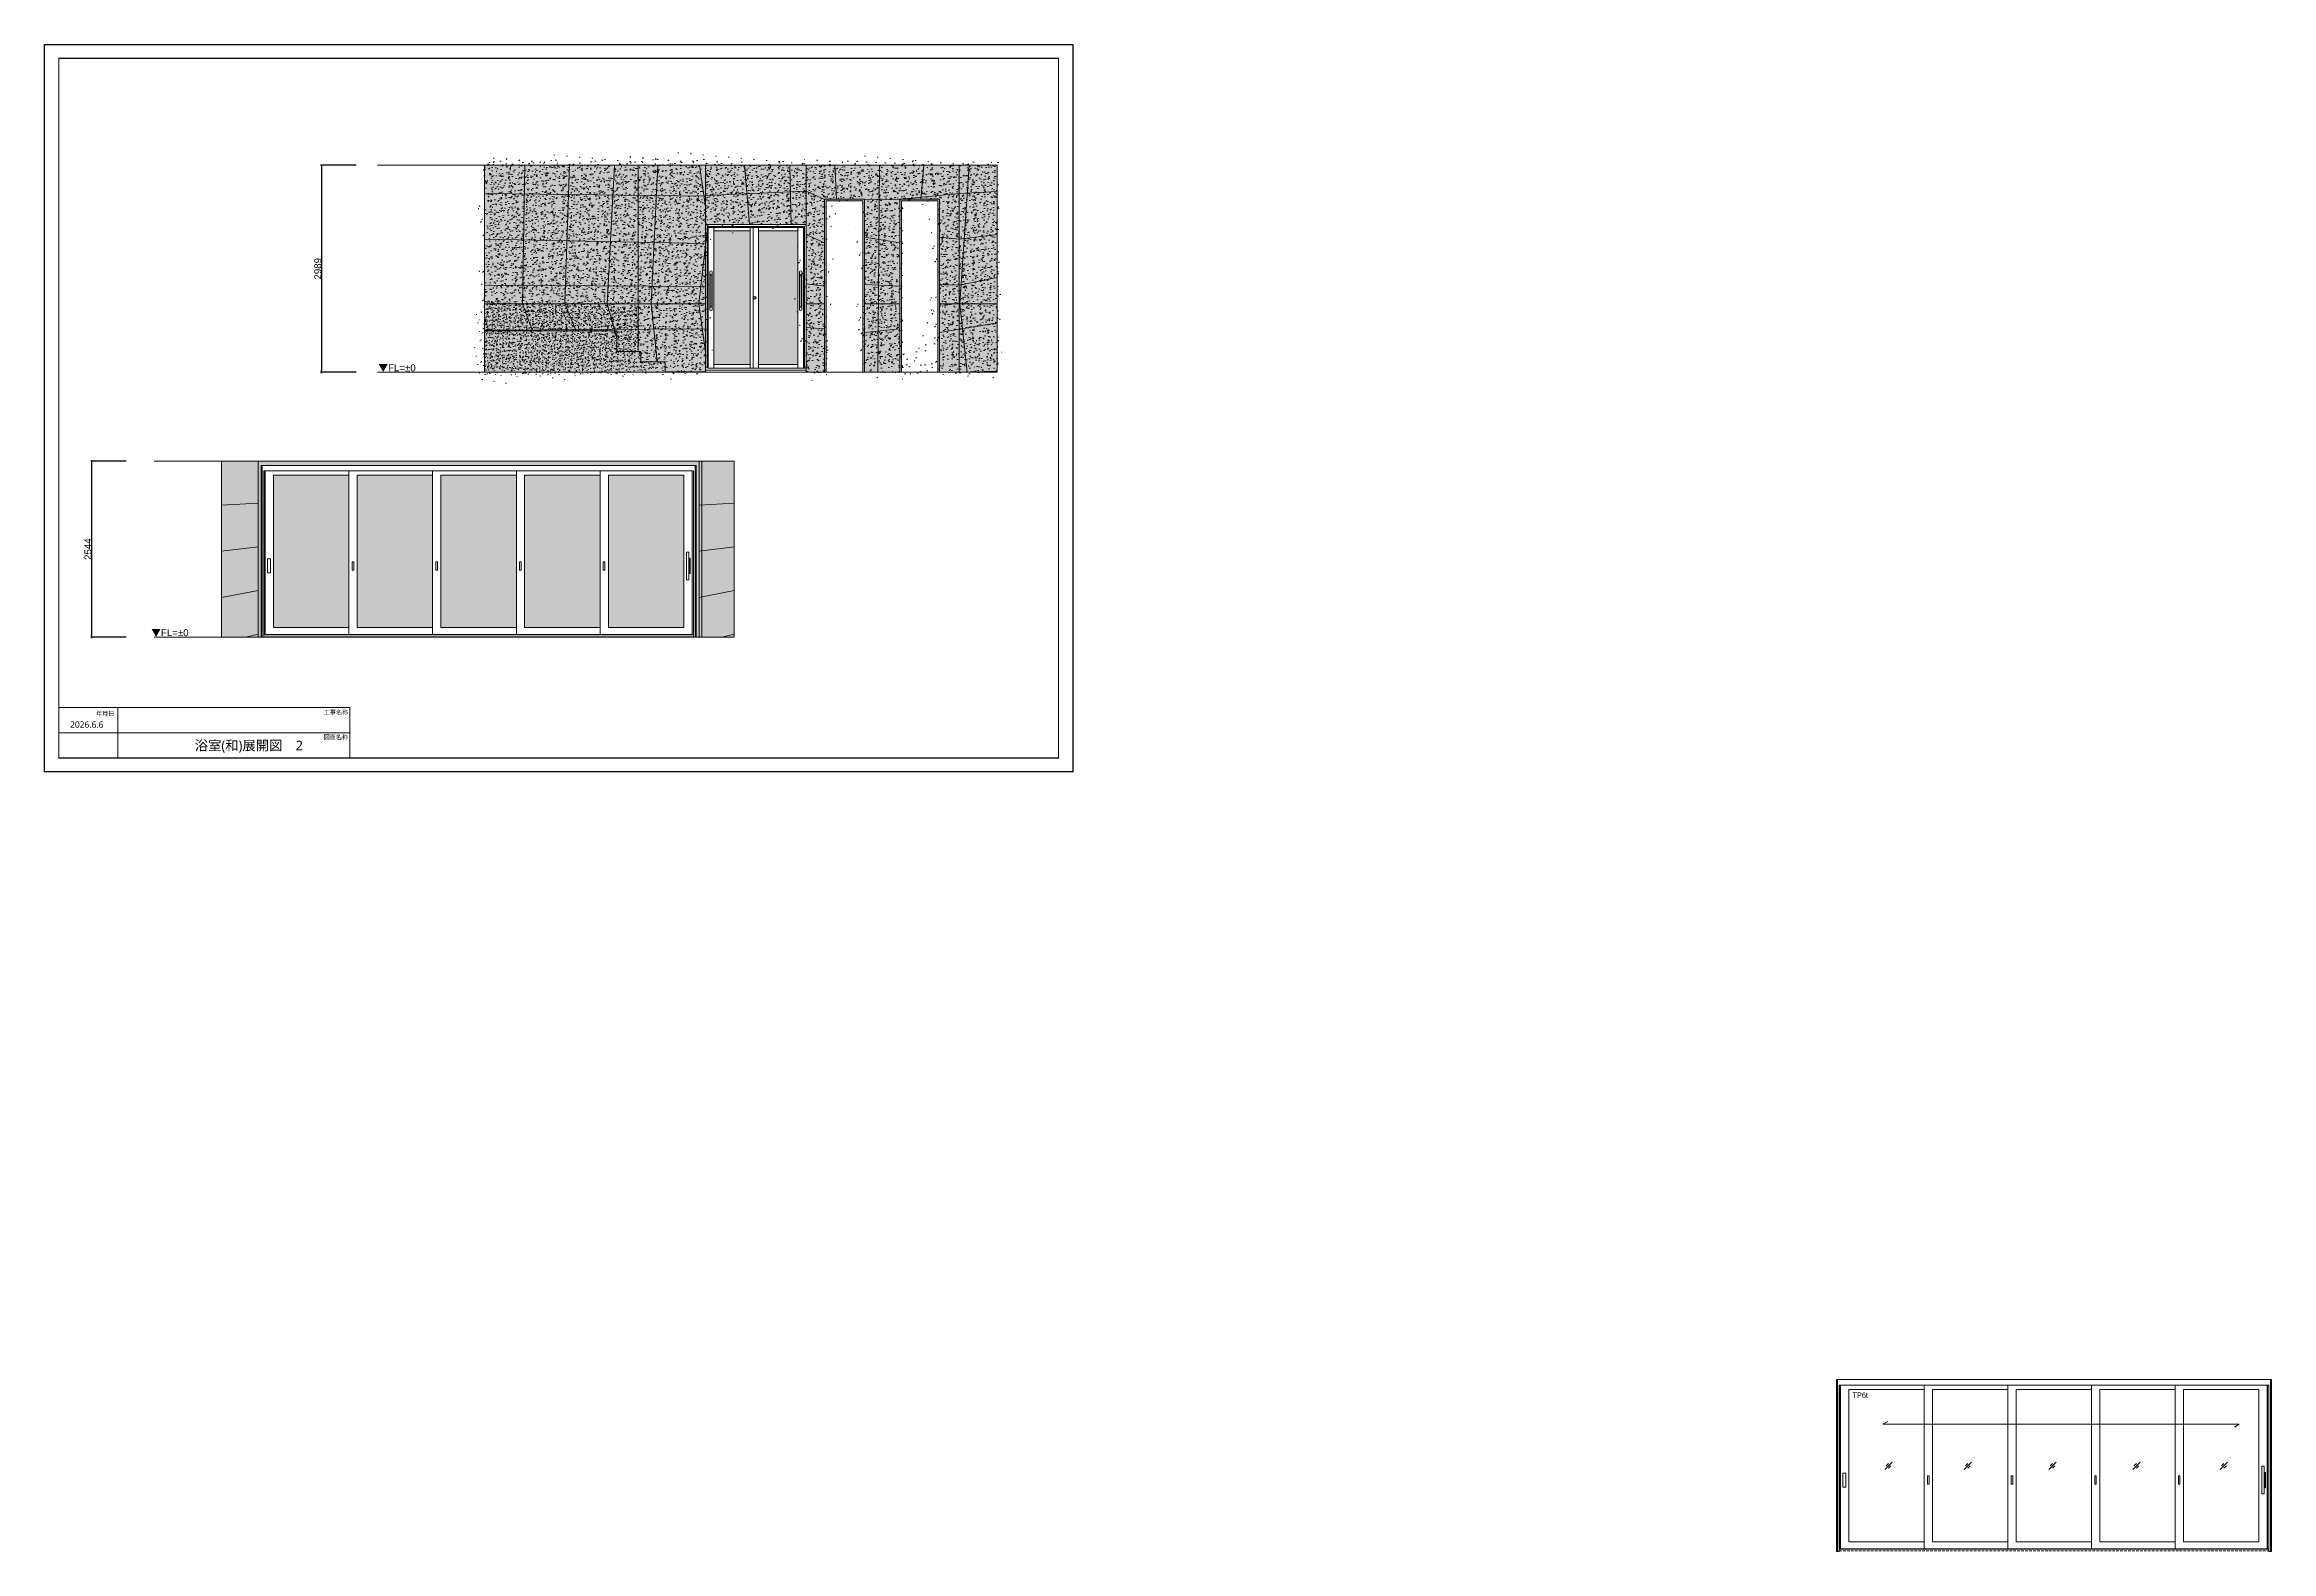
# Model space of a CAD drawing. Header units: millimetres. Extents: x 0 to 1313252738, y -131 to 560100888.
# Drawn here: x 1312755215 to 1312787358, y 559967897 to 559989646 of the extents above; entities that cross this region are included whole.
import ezdxf
from ezdxf.enums import TextEntityAlignment as Align

# ---------------------------------------------------------------- set-up
doc = ezdxf.new("R2010")
doc.units = ezdxf.units.MM
doc.linetypes.add('DASHED', pattern=[19.049999999999997, 12.7, -6.349999999999998])
doc.layers.get('0').update_dxf_attribs({"lineweight": 0})
for name, color, linetype, lineweight in [('003間仕切り', 7, 'Continuous', 13), ('015連窓', 7, 'Continuous', 0), ('TOS_K1', 3, 'Continuous', 20), ('TOS_M1', 7, 'Continuous', 9), ('TOS_S3', 21, 'Continuous', 20)]:
    doc.layers.add(name, color=color, linetype=linetype, lineweight=lineweight)
doc.layers.add('01用紙枠', color=5, linetype='Continuous')
doc.styles.add('onnjuku', font='arial.ttf')
doc.styles.add('TOS_y', font='MS PGothic.ttf')
doc.styles.add('メイリオ', font='')
doc.styles.get('メイリオ').set_extended_font_data('Meiryo')
doc.dimstyles.new('onnjuku', dxfattribs={"dimtxt": 100, "dimasz": 30, "dimexe": 1.25, "dimexo": 0.625, "dimtad": 1, "dimdec": 0, "dimtxsty": 'onnjuku', "dimblk": 'DOT', "dimcen": 2.5, "dimadec": 0, "dimazin": 0, "dimtfac": 1, "dimtdec": 0, "dimtmove": 0, "dimatfit": 3, "dimfxl": 500, "dimfxlon": 1, "dimarcsym": 0})
pattern_1 = [(50, (0, 0), (182.184668996004, -15.93908553890308), [19.05, -209.55]), (355, (0, 0), (-35.24342142496934, 191.0568452390351), [15.24, -167.64058417]), (100.4514447, (15.182007, -1.328253499999999), (146.9412470903533, 175.1177519121951), [16.19000879999999, -178.0902445999999]), (46.1842, (0, 50.8), (271.0790408921299, -42.04232793272715), [28.575, -314.325]), (96.63555760999996, (22.5899, 47.2965), (237.404134051503, 247.4261245977215), [24.28502314, -267.13560816]), (351.1841511700001, (0, 50.8), (237.404134064977, 247.4261245855327), [22.85996707, -251.45973192]), (21, (25.4, 38.1), (151.6143912691324, -102.2651981870876), [19.05, -209.55]), (326, (25.4, 38.1), (61.80202834764707, 184.1879661223192), [15.24, -167.64]), (71.45144499999998, (38.0345326, 29.5779001), (213.4164192787161, 81.92276888590524), [16.1900088, -178.0899375999999]), (37.50000000000001, (0, 0), (3.088603250591816, 84.55503887315311), [0, -165.608, 0, -170.18, 0, -168.275]), (7.499999999999999, (0, 0), (66.81966251030575, 100.1805748181195), [0, -97.028, 0, -161.798, 0, -64.135]), (327.5, (-56.642, 0), (135.5905951668714, -5.728743992673443), [0, -63.5, 0, -198.12, 0, -262.89]), (317.5, (-82.042, 0), (148.129181386018, 25.42649103333303), [0, -82.55, 0, -131.572, 0, -186.69])]
pattern_2 = [(50, (0, 0), (116.5981881574425, -10.20101474489797), [12.192, -134.112]), (355, (0, 0), (-22.55578971198037, 122.2763809529824), [9.753599999999997, -107.2899738688]), (100.4514447, (9.716484479999998, -0.8500822399999998), (94.04239813782608, 112.0753612238048), [10.361605632, -113.9777565439999]), (46.1842, (0, 32.51199999999999), (173.4905861709631, -26.90708987694537), [18.288, -201.168]), (96.63555760999996, (14.45753599999999, 30.26976), (151.9386457929619, 158.3527197425417), [15.5424148096, -170.9667892223999]), (351.1841511700001, (0, 32.51199999999999), (151.9386458015852, 158.3527197347408), [14.6303789248, -160.9342284287999]), (21, (16.25599999999999, 24.384), (97.03321041224476, -65.44972683973606), [12.192, -134.112]), (326, (16.25599999999999, 24.384), (39.55329814249411, 117.8802983182843), [9.753599999999997, -107.2896]), (71.45144499999998, (24.342100864, 18.92985606399999), (136.5865083383783, 52.43057208697934), [10.361605632, -113.9775600639999]), (37.50000000000001, (0, 0), (1.976706080378762, 54.11522487881798), [0, -105.98912, 0, -108.9152, 0, -107.696]), (7.499999999999999, (0, 0), (42.76458400659565, 64.11556788359648), [0, -62.09791999999999, 0, -103.55072, 0, -41.04639999999999]), (327.5, (-36.25088, 0), (86.7779809067977, -3.666396155311003), [0, -40.63999999999999, 0, -126.7968, 0, -168.2495999999999]), (317.5, (-52.50688, 0), (94.80267608705152, 16.27295426133313), [0, -52.83199999999999, 0, -84.20607999999999, 0, -119.4816])]
pattern_3 = [(0, (0, 0), (0, 635), []), (90, (0, 0), (-635, 3.89e-14), [])]

# ---------------------------------------------------------------- blocks, each defined once
blk = doc.blocks.new('A$C3F3F13E4')
for p, q in [((-11.5, 0), (-11.5, -120)), ((11.5, 0), (-11.5, 0)), ((11.5, 0), (11.5, -120)), ((11.5, -120), (-11.5, -120))]:
    blk.add_line(p, q)
blk = doc.blocks.new('ガラスﾏｰｸ')
at = {"layer": 'TOS_M1'}
for p, q in [((53.03300858899092, 53.03300858899092), (-53.03300858899092, -53.03300858899092)), ((0, 35.35533905932607), (-35.35533905932971, -1.819e-12)), ((35.35533905932607, 0), (0, -35.35533905932789))]:
    blk.add_line(p, q, dxfattribs=at)
blk = doc.blocks.new('A$C4bc8802b')
at = {"layer": 'TOS_S3', "linetype": 'Continuous'}
for p, q in [((7.084991612704469, 66.00000000000091), (7.084991612704469, 84.00000000000091)), ((8.08499161270447, 84.99999999999909), (19.99999999999271, 85.00000000000091)), ((8.08499161270447, 85.00000000000091), (20, 85.00000000000091)), ((8.08499161270447, 65.00000000000091), (20, 65.00000000000091)), ((8.08499161270447, 65.00000000000091), (20, 65.00000000000091)), ((19.99999999999271, 198.9987676208011), (20.99999999999273, 199.9987676208011)), ((19.99999999999271, 198.9987676208011), (20, 159.9987676208011)), ((20, -159.998767620792), (20, 159.9987676208011)), ((22.49999999999273, 199.9987676208011), (20.99999999999273, 199.9987676208011)), ((34.49999999999273, 199.9987676208011), (22.49999999999273, 199.9987676208011)), ((34.49999999999273, 199.9987676208011), (49.49999999999272, 199.9987676208011)), ((49.49999999999272, 199.9987676208011), (50.99999999999272, 199.9987676208011)), ((51.99999999999272, 198.9987676208011), (50.99999999999272, 199.9987676208011)), ((51.99999999999272, 198.9987676208011), (52, 102.5534237610454)), ((52, -198.9987676207993), (52, 102.5534237610454)), ((7.084991612704469, -66.00000000000091), (7.084991612704469, -83.99999999999909)), ((8.08499161270447, -65.00000000000091), (20, -64.99999999999909)), ((8.08499161270447, -65.00000000000091), (15.58499161270447, -64.99999999999909)), ((8.08499161270447, -84.99999999999729), (19.99999999999271, -84.99999999999909)), ((8.08499161270447, -84.99999999999909), (20, -84.99999999999909)), ((20, -198.9987676207993), (20, -159.998767620792)), ((20, -198.9987676207993), (21, -199.9987676207993)), ((22.5, -199.9987676207993), (21, -199.9987676207993)), ((34.5, -199.9987676207993), (22.5, -199.9987676207993)), ((34.5, -199.9987676207993), (49.5, -199.9987676207993)), ((49.5, -199.9987676207993), (51, -199.9987676207993)), ((52, -198.9987676207993), (51, -199.9987676207993))]:
    blk.add_line(p, q, dxfattribs=at)
at = {"layer": 'TOS_S3'}
for points in [[(20, -110.0000000000009), (1, -110.0000000000009, -0.4142135623730951), (0, -109.0000000000009), (0, 109.0000000000009, -0.4142135623730951), (1, 110.0000000000009), (20, 110.0000000000009)], [(20, -107.0000000000009), (4, -107.0000000000009, -0.4142135623730951), (3, -106.0000000000009), (3, 106.0000000000009, -0.4142135623730951), (4, 107.0000000000009), (20, 107.0000000000009)]]:
    blk.add_lwpolyline(points, format="xyb", dxfattribs=at)
at = {"layer": 'TOS_S3', "linetype": 'Continuous'}
for centre, start, end in [((8.08499161270447, 84.00000000000091), 90, 180), ((8.08499161270447, 66.00000000000091), 180, 270), ((8.08499161270447, -66.00000000000091), 90, 180), ((8.08499161270447, -83.99999999999909), 180, 270)]:
    blk.add_arc(centre, 1, start, end, dxfattribs=at)
blk = doc.blocks.new('_Dot')
at = {"color": 0, "linetype": 'ByBlock', "lineweight": -2}
blk.add_line((-0.5, 0), (-1, 0), dxfattribs=at)
at = {"color": 0, "linetype": 'ByBlock', "const_width": 0.5}
blk.add_lwpolyline([(-0.25, 0, 1), (0.25, 0, 1)], format="xyb", close=True, dxfattribs=at)
blk = doc.blocks.new('*D318')
at = {"color": 0, "lineweight": -2, "transparency": 16777216}
for p, q in [((1312759711.4357, 559987903.9327757), (1312759210.1857, 559987903.9327757)), ((1312759211.4357, 559987873.9327757), (1312759211.4357, 559984944.9327757)), ((1312759711.4357, 559984914.9327757), (1312759210.1857, 559984914.9327757))]:
    blk.add_line(p, q, dxfattribs=at)
at = {"layer": 'Defpoints', "color": 0, "transparency": 16777216}
for p in [(1312760018.92576, 559987903.9327757), (1312759211.4357, 559984914.9327757), (1312760018.92576, 559984914.9327757)]:
    blk.add_point(p, dxfattribs=at)
at = {"color": 0, "lineweight": -2, "transparency": 16777216, "xscale": 30, "yscale": 30, "zscale": 30}
for p, rotation in [((1312759211.4357, 559987903.9327757), 90), ((1312759211.4357, 559984914.9327757), 270)]:
    blk.add_blockref('_Dot', p, dxfattribs=dict(at, rotation=rotation))
at = {"color": 0, "transparency": 16777216, "insert": (1312759159.753401, 559986409.4327753), "char_height": 100, "attachment_point": 5, "rotation": 90, "style": 'onnjuku'}
blk.add_mtext('2989', dxfattribs=at)
blk = doc.blocks.new('*D319')
at = {"layer": 'Defpoints', "color": 0, "transparency": 16777216}
for p in [(1312756797.338895, 559983634.7738988), (1312755894.068248, 559981090.7738988), (1312756797.338895, 559981090.7738988)]:
    blk.add_point(p, dxfattribs=at)
at = {"layer": 'TOS_M1', "color": 0, "lineweight": -2, "transparency": 16777216}
for p, q in [((1312756394.068248, 559983634.7738988), (1312755892.818249, 559983634.7738988)), ((1312755894.068248, 559983604.7738988), (1312755894.068248, 559981120.7738988)), ((1312756394.068248, 559981090.7738988), (1312755892.818249, 559981090.7738988))]:
    blk.add_line(p, q, dxfattribs=at)
at = {"layer": 'TOS_M1', "color": 0, "lineweight": -2, "transparency": 16777216, "xscale": 30, "yscale": 30, "zscale": 30}
for p, rotation in [((1312755894.068248, 559983634.7738988), 90), ((1312755894.068248, 559981090.7738988), 270)]:
    blk.add_blockref('_Dot', p, dxfattribs=dict(at, rotation=rotation))
at = {"layer": 'TOS_M1', "color": 0, "transparency": 16777216, "insert": (1312755842.38595, 559982362.7738985), "char_height": 100, "attachment_point": 5, "rotation": 90, "style": 'onnjuku'}
blk.add_mtext('2544', dxfattribs=at)

msp = doc.modelspace()

# ---------------------------------------------------------------- hatches: boundary and pattern name
at = {"transparency": 33554687}
h = msp.add_hatch(color=256, dxfattribs=at)
h.dxf.hatch_style = 1
h.set_gradient(color1=(173, 221, 247), name='CYLINDER')
h.paths.add_polyline_path([(1312764874.44676, 559986956.5394436), (1312765401.63426, 559986956.5394436), (1312765401.63426, 559985026.5394439), (1312764874.446761, 559985026.5394439)])
h = msp.add_hatch(color=256, dxfattribs=at)
h.dxf.hatch_style = 1
h.set_gradient(color1=(173, 221, 247), name='CYLINDER')
h.paths.add_polyline_path([(1312765521.634261, 559986956.5394439), (1312766088.82176, 559986956.5394439), (1312766088.82176, 559985026.5394439), (1312765521.634261, 559985026.5394439)])
h = msp.add_hatch(color=256, dxfattribs=at)
h.dxf.hatch_style = 1
h.set_gradient(color1=(173, 221, 247), name='CYLINDER')
h.paths.add_polyline_path([(1312758521.096856, 559983428.7738985), (1312759609.093101, 559983428.7738985), (1312759609.093101, 559981230.7738986), (1312758521.096856, 559981230.7738986)])
h = msp.add_hatch(color=256, dxfattribs=at)
h.dxf.hatch_style = 1
h.set_gradient(color1=(173, 221, 247), name='CYLINDER')
h.paths.add_polyline_path([(1312759729.093101, 559983428.7738985), (1312760817.093131, 559983428.7738985), (1312760817.093131, 559981230.7738986), (1312759729.093101, 559981230.7738986)])
h = msp.add_hatch(color=256, dxfattribs=at)
h.dxf.hatch_style = 1
h.set_gradient(color1=(173, 221, 247), name='CYLINDER')
h.paths.add_polyline_path([(1312760937.093131, 559983428.7738985), (1312762025.093161, 559983428.7738985), (1312762025.093161, 559981230.7738986), (1312760937.093131, 559981230.7738986)])
h = msp.add_hatch(color=256, dxfattribs=at)
h.dxf.hatch_style = 1
h.set_gradient(color1=(173, 221, 247), name='CYLINDER')
h.paths.add_polyline_path([(1312762145.093161, 559983428.7738985), (1312763233.093191, 559983428.7738985), (1312763233.093191, 559981230.7738986), (1312762145.093161, 559981230.7738986)])
h = msp.add_hatch(color=256, dxfattribs=at)
h.dxf.hatch_style = 1
h.set_gradient(color1=(173, 221, 247), name='CYLINDER')
h.paths.add_polyline_path([(1312763353.093191, 559983428.7738985), (1312764441.093221, 559983428.7738985), (1312764441.093221, 559981230.7738986), (1312763353.093191, 559981230.7738986)])
at = {"layer": '015連窓', "true_color": 0x8f835b}
h = msp.add_hatch(dxfattribs=at)
h.set_pattern_fill('NET', color=45, scale=200)
h.set_pattern_definition(pattern_3)
h.paths.add_polyline_path([(1312768964.446761, 559987903.9327756), (1312768414.44676, 559987903.9327756), (1312768414.44676, 559985901.9327756), (1312768964.446761, 559985901.9327756)])
h.paths.add_polyline_path([(1312755560.321646, 559979758.1060923), (1312756167.726349, 559979758.1060923), (1312756167.726349, 559979903.287321), (1312755560.321646, 559979903.287321)], flags=9)
h.paths.add_polyline_path([(1312757333.979774, 559979369.9624047), (1312759061.549465, 559979369.9624047), (1312759061.549465, 559979665.3150562), (1312757333.979774, 559979665.3150562)], flags=9)
h.paths.add_polyline_path([(1312755940.973634, 559979934.3232656), (1312756234.537782, 559979934.3232656), (1312756234.537782, 559980048.3715645), (1312755940.973634, 559980048.3715645)], flags=9)
h.paths.add_polyline_path([(1312759226.329954, 559979953.0530344), (1312759605.326343, 559979953.0530344), (1312759605.326343, 559980067.8500091), (1312759226.329954, 559980067.8500091)], flags=9)
h.paths.add_polyline_path([(1312759224.125519, 559979594.2053862), (1312759603.121908, 559979594.2053862), (1312759603.121908, 559979709.0023608), (1312759224.125519, 559979709.0023608)], flags=9)
h.paths.add_polyline_path([(1312760016.60384, 559984875.215961), (1312760603.848042, 559984875.215961), (1312760603.848042, 559985081.2869023), (1312760016.60384, 559985081.2869023)], flags=9)
h.paths.add_polyline_path([(1312756738.580423, 559981051.9605973), (1312757325.824625, 559981051.9605973), (1312757325.824625, 559981258.0315387), (1312756738.580423, 559981258.0315387)], flags=9)
at = {"layer": '015連窓', "true_color": 0xc1b99f}
h = msp.add_hatch(color=253, dxfattribs=at)
h.dxf.hatch_style = 1
h.paths.add_polyline_path([(1312761564.44676, 559987903.9327756), (1312763784.322888, 559987903.9327756), (1312763784.322888, 559985901.9327756), (1312761564.44676, 559985901.9327756)])
at = {"layer": '015連窓'}
h = msp.add_hatch(dxfattribs=at)
h.set_pattern_fill('AR-CONC', color=256)
h.set_pattern_definition(pattern_1)
h.paths.add_polyline_path([(1312761564.44676, 559987903.9327756), (1312763784.322888, 559987903.9327756), (1312763784.322888, 559985901.9327756), (1312761564.44676, 559985901.9327756)])
at = {"layer": '015連窓', "true_color": 0x8f835b}
h = msp.add_hatch(dxfattribs=at)
h.set_pattern_fill('NET', color=45, scale=200)
h.set_pattern_definition(pattern_3)
h.paths.add_polyline_path([(1312763784.322888, 559987903.9327756), (1312761564.44676, 559987903.9327756), (1312761564.44676, 559985901.9327756), (1312763784.322888, 559985901.9327756)])
h.paths.add_polyline_path([(1312764754.44676, 559987021.5394441), (1312764754.44676, 559987903.9327756), (1312763784.322888, 559987903.9327756), (1312763784.322888, 559985901.9327756), (1312764754.44676, 559985901.9327756)])
h.paths.add_polyline_path([(1312766208.82176, 559987903.9327756), (1312764754.44676, 559987903.9327756), (1312764754.44676, 559987046.5394439), (1312766208.82176, 559987046.5394439)])
at = {"layer": '015連窓', "true_color": 0xc1b99f}
h = msp.add_hatch(color=253, dxfattribs=at)
h.dxf.hatch_style = 1
h.paths.add_polyline_path([(1312763784.322888, 559987903.9327756), (1312764754.44676, 559987903.9327756), (1312764754.44676, 559985901.9327756), (1312763784.322888, 559985901.9327756)])
at = {"layer": '015連窓'}
h = msp.add_hatch(dxfattribs=at)
h.set_pattern_fill('AR-CONC', color=256)
h.set_pattern_definition(pattern_1)
h.paths.add_polyline_path([(1312763784.322888, 559987903.9327756), (1312764754.44676, 559987903.9327756), (1312764754.44676, 559987046.5394439), (1312764754.44676, 559987046.5394439), (1312764754.44676, 559987026.5394439), (1312764754.44676, 559985901.9327756), (1312763784.322888, 559985901.9327756)])
at = {"layer": '015連窓', "true_color": 0xc1b99f}
h = msp.add_hatch(color=253, dxfattribs=at)
h.dxf.hatch_style = 1
h.paths.add_polyline_path([(1312764754.44676, 559987903.9327756), (1312766208.82176, 559987903.9327756), (1312766208.82176, 559987046.5394439), (1312764754.44676, 559987046.5394439)])
at = {"layer": '015連窓'}
h = msp.add_hatch(dxfattribs=at)
h.set_pattern_fill('AR-CONC', color=256)
h.set_pattern_definition(pattern_1)
h.paths.add_polyline_path([(1312764754.44676, 559987903.9327756), (1312766208.82176, 559987903.9327756), (1312766208.82176, 559987046.5394439), (1312764754.44676, 559987046.5394439)])
at = {"layer": '015連窓', "true_color": 0xc1b99f}
h = msp.add_hatch(color=253, dxfattribs=at)
h.dxf.hatch_style = 1
h.paths.add_polyline_path([(1312767559.446761, 559987414.2189637), (1312768134.419178, 559987414.5398964), (1312768134.419178, 559984915.3606858), (1312768414.44676, 559984914.9327756), (1312768414.44676, 559987903.9327756), (1312766208.82176, 559987903.9327756), (1312766208.82176, 559987046.5394439), (1312766208.82176, 559987046.5394439), (1312766208.82176, 559985901.9327756), (1312766474.446761, 559985901.9327757), (1312766474.446761, 559987414.3259414), (1312767049.44676, 559987414.3259416), (1312767049.44676, 559985901.9327757), (1312767559.446761, 559985901.9327756), (1312767559.446761, 559984914.9327756), (1312767559.44676, 559984915.0397532)])
at = {"layer": '015連窓'}
h = msp.add_hatch(dxfattribs=at)
h.set_pattern_fill('AR-CONC', color=256)
h.set_pattern_definition(pattern_1)
h.paths.add_polyline_path([(1312768414.44676, 559987903.9327756), (1312766208.82176, 559987903.9327756), (1312766208.82176, 559987046.5394439), (1312766208.82176, 559987046.5394439), (1312766208.82176, 559985901.9327756), (1312766474.446761, 559985901.9327757), (1312766474.446761, 559987414.3259414), (1312767049.44676, 559987414.3259416), (1312767049.44676, 559985901.9327757), (1312767559.446761, 559985901.9327756), (1312767559.446761, 559984914.9327756), (1312767559.44676, 559984915.2645869), (1312767559.446761, 559987413.9941301), (1312768132.341608, 559987414.9895638), (1312768132.341607, 559984916.2600207), (1312768414.44676, 559984914.9327756)])
at = {"layer": '015連窓', "true_color": 0x8f835b}
h = msp.add_hatch(dxfattribs=at)
h.set_pattern_fill('NET', color=45, scale=200)
h.set_pattern_definition(pattern_3)
h.paths.add_polyline_path([(1312767559.446761, 559987414.3259414), (1312768134.44676, 559987414.3259414), (1312768134.44676, 559985901.9327756), (1312768414.44676, 559985901.9327756), (1312768414.44676, 559987903.9327756), (1312766208.82176, 559987903.9327756), (1312766208.82176, 559987046.5394439), (1312766208.82176, 559987046.5394439), (1312766208.82176, 559985901.9327756), (1312766474.446761, 559985901.9327757), (1312766474.446761, 559987414.3259416), (1312767049.44676, 559987414.3259414), (1312767049.44676, 559985901.9327757), (1312767559.446761, 559985901.9327756)])
h.paths.add_polyline_path([(1312767559.446761, 559985901.9327756), (1312767049.44676, 559985901.9327757), (1312767049.44676, 559984914.9327756), (1312767559.446761, 559984914.9327756)])
h.paths.add_polyline_path([(1312768414.44676, 559985901.9327756), (1312768134.44676, 559985901.9327756), (1312768134.44676, 559984914.9327756), (1312768414.44676, 559984914.9327756)])
h.paths.add_polyline_path([(1312766474.446761, 559985901.9327757), (1312766208.82176, 559985901.9327756), (1312766208.82176, 559984976.5394441), (1312766208.82176, 559984914.9327756), (1312766474.446761, 559984914.9327756)])
h.paths.add_polyline_path([(1312768964.446761, 559985901.9327756), (1312768414.44676, 559985901.9327756), (1312768414.44676, 559984914.9327756), (1312768964.446761, 559984914.9327756)])
at = {"layer": '015連窓', "true_color": 0xc1b99f}
h = msp.add_hatch(color=253, dxfattribs=at)
h.dxf.hatch_style = 1
h.paths.add_polyline_path([(1312768414.44676, 559987903.9327756), (1312768964.446761, 559987903.9327756), (1312768964.446761, 559985901.9327756), (1312768414.44676, 559985901.9327756)])
at = {"layer": '015連窓'}
h = msp.add_hatch(dxfattribs=at)
h.set_pattern_fill('AR-CONC', color=256)
h.set_pattern_definition(pattern_1)
h.paths.add_polyline_path([(1312768414.44676, 559987903.9327756), (1312768964.446761, 559987903.9327756), (1312768964.446761, 559985901.9327756), (1312768414.44676, 559985901.9327756)])
at = {"layer": '015連窓', "true_color": 0xc1b99f}
h = msp.add_hatch(color=253, dxfattribs=at)
h.dxf.hatch_style = 1
h.paths.add_polyline_path([(1312767559.446761, 559987414.3259416), (1312768134.44676, 559987414.3259414), (1312768134.44676, 559984914.9327756), (1312768109.44676, 559984914.9327756), (1312768109.446761, 559987389.3259416), (1312767584.446761, 559987389.3259416), (1312767584.446761, 559984914.9327756), (1312767559.446761, 559984914.9327756), (1312767559.446761, 559984939.9327756)])
h.paths.add_polyline_path([(1312766474.446761, 559987414.3259414), (1312767049.44676, 559987414.3259416), (1312767049.44676, 559984914.9327756), (1312767024.446761, 559984914.9327756), (1312767024.446761, 559987389.3259416), (1312766499.446761, 559987389.3259416), (1312766499.44676, 559984914.9327756), (1312766474.446761, 559984914.9327756)])
h = msp.add_hatch(color=253, dxfattribs=at)
h.dxf.hatch_style = 1
h.paths.add_polyline_path([(1312763784.322888, 559985901.9327756), (1312764754.44676, 559985901.9327756), (1312764754.44676, 559984914.9327756), (1312764174.384824, 559984914.9327756), (1312764174.384824, 559985064.9327756), (1312763824.384824, 559985064.9327756), (1312763824.384824, 559985214.9327756), (1312763784.322888, 559985214.9327756)])
h.paths.add_polyline_path([(1312761564.44676, 559985901.9327756), (1312763784.322888, 559985901.9327756), (1312763784.322888, 559985214.9327756), (1312763474.384824, 559985214.9327756), (1312763474.384824, 559985514.9327756), (1312761874.384824, 559985514.9327756), (1312761564.44676, 559985514.9327756)])
at = {"layer": '015連窓'}
h = msp.add_hatch(dxfattribs=at)
h.set_pattern_fill('AR-CONC', color=256, scale=0.6399999999999999)
h.set_pattern_definition(pattern_2)
h.paths.add_polyline_path([(1312763784.322888, 559985901.9327756), (1312761564.44676, 559985901.9327756), (1312761564.44676, 559985514.9327756), (1312763474.384824, 559985514.9327756), (1312763474.384824, 559985214.9327756), (1312763784.322888, 559985214.9327756)])
at = {"layer": '015連窓', "true_color": 0x8f835b}
h = msp.add_hatch(dxfattribs=at)
h.set_pattern_fill('NET', color=45, scale=200)
h.set_pattern_definition(pattern_3)
h.paths.add_polyline_path([(1312763784.322888, 559985901.9327756), (1312761564.44676, 559985901.9327756), (1312761564.44676, 559985514.9327756), (1312763474.384824, 559985514.9327756), (1312763474.384824, 559985214.9327756), (1312763784.322888, 559985214.9327756)])
h.paths.add_polyline_path([(1312763784.322888, 559985901.9327756), (1312763784.322888, 559985214.9327756), (1312763824.384824, 559985214.9327756), (1312763824.384824, 559985064.9327756), (1312764174.384824, 559985064.9327756), (1312764174.384824, 559984914.9327756), (1312764754.44676, 559984914.9327756), (1312764754.44676, 559985901.9327756)])
at = {"layer": '015連窓'}
h = msp.add_hatch(dxfattribs=at)
h.set_pattern_fill('AR-CONC', color=256)
h.set_pattern_definition(pattern_1)
h.paths.add_polyline_path([(1312763784.322888, 559985901.9327756), (1312763784.322888, 559985214.9327756), (1312763824.384824, 559985214.9327756), (1312763824.384824, 559985064.9327756), (1312764174.384824, 559985064.9327756), (1312764174.384824, 559984914.9327756), (1312764754.44676, 559984914.9327756), (1312764754.44676, 559985901.9327756)])
at = {"layer": '015連窓', "true_color": 0xc1b99f}
h = msp.add_hatch(color=253, dxfattribs=at)
h.dxf.hatch_style = 1
h.paths.add_polyline_path([(1312767559.446761, 559985901.9327756), (1312767049.44676, 559985901.9327757), (1312767049.44676, 559984914.9327756), (1312767559.446761, 559984914.9327756), (1312767559.446761, 559984939.9327756)])
h.paths.add_polyline_path([(1312766474.446761, 559985901.9327757), (1312766208.82176, 559985901.9327756), (1312766208.82176, 559984976.5394441), (1312766208.82176, 559984914.9327756), (1312766474.446761, 559984914.9327756)])
at = {"layer": '015連窓'}
h = msp.add_hatch(dxfattribs=at)
h.set_pattern_fill('AR-CONC', color=256)
h.set_pattern_definition(pattern_1)
h.paths.add_polyline_path([(1312767559.446761, 559985901.9327756), (1312767049.44676, 559985901.9327757), (1312767049.44676, 559984914.9327756), (1312767559.446761, 559984914.9327756), (1312767559.446761, 559984939.9327756)])
h.paths.add_polyline_path([(1312766474.446761, 559985901.9327757), (1312766208.82176, 559985901.9327756), (1312766208.82176, 559984976.5394441), (1312766208.82176, 559984914.9327756), (1312766474.446761, 559984914.9327756)])
at = {"layer": '015連窓', "true_color": 0xc1b99f}
h = msp.add_hatch(color=253, dxfattribs=at)
h.dxf.hatch_style = 1
h.paths.add_polyline_path([(1312768414.44676, 559985901.9327756), (1312768964.446761, 559985901.9327756), (1312768964.446761, 559984914.9327756), (1312768414.44676, 559984914.9327756)])
at = {"layer": '015連窓'}
h = msp.add_hatch(dxfattribs=at)
h.set_pattern_fill('AR-CONC', color=256)
h.set_pattern_definition(pattern_1)
h.paths.add_polyline_path([(1312768964.446761, 559985901.9327756), (1312768414.44676, 559985901.9327756), (1312768414.44676, 559984914.9327756), (1312768964.446761, 559984914.9327756)])
at = {"layer": '015連窓', "true_color": 0x5d553c, "transparency": 33554618}
h = msp.add_hatch(color=59, dxfattribs=at)
h.dxf.hatch_style = 1
h.paths.add_polyline_path([(1312761564.44676, 559985514.9327756), (1312761874.384824, 559985514.9327756), (1312761874.384824, 559984914.9327756), (1312761564.44676, 559984914.9327756)])
at = {"layer": '015連窓'}
h = msp.add_hatch(dxfattribs=at)
h.set_pattern_fill('AR-CONC', color=256, scale=0.6399999999999999)
h.set_pattern_definition(pattern_2)
h.paths.add_polyline_path([(1312763474.384824, 559985514.9327756), (1312761564.44676, 559985514.9327756), (1312761564.44676, 559984914.9327756), (1312763784.322888, 559984914.9327756), (1312764174.384824, 559984914.9327756), (1312764174.384824, 559985064.9327756), (1312763824.384824, 559985064.9327756), (1312763824.384824, 559985214.9327756), (1312763474.384824, 559985214.9327756)])
at = {"layer": '015連窓', "true_color": 0x5d553c, "transparency": 33554618}
h = msp.add_hatch(color=59, dxfattribs=at)
h.dxf.hatch_style = 1
h.paths.add_polyline_path([(1312761874.384824, 559985514.9327756), (1312763474.384824, 559985514.9327756), (1312763474.384824, 559984914.9327756), (1312761874.384824, 559984914.9327756)])
h = msp.add_hatch(color=59, dxfattribs=at)
h.dxf.hatch_style = 1
h.paths.add_polyline_path([(1312763784.322888, 559985214.9327756), (1312763824.384824, 559985214.9327756), (1312763824.384824, 559985064.9327756), (1312764174.384824, 559985064.9327756), (1312764174.384824, 559984914.9327756), (1312763784.322888, 559984914.9327756)])
h.paths.add_polyline_path([(1312763474.384824, 559985214.9327756), (1312763784.322888, 559985214.9327756), (1312763784.322888, 559984914.9327756), (1312763474.384824, 559984914.9327756)])
at = {"layer": '015連窓', "true_color": 0xc1b99f}
h = msp.add_hatch(color=253, dxfattribs=at)
h.dxf.hatch_style = 1
h.paths.add_polyline_path([(1312764663.593221, 559983634.7738985), (1312765168.59322, 559983634.7738985), (1312765168.59322, 559981090.7738985), (1312764663.593221, 559981090.7738985)])
h.paths.add_polyline_path([(1312757768.59322, 559983634.7738987), (1312758298.59322, 559983634.7738987), (1312758298.59322, 559981090.7738985), (1312757768.59322, 559981090.7738985)])
at = {"layer": '015連窓'}
h = msp.add_hatch(dxfattribs=at)
h.set_pattern_fill('AR-CONC', color=256)
h.set_pattern_definition(pattern_1)
h.paths.add_polyline_path([(1312764663.593221, 559983634.7738985), (1312765168.59322, 559983634.7738985), (1312765168.59322, 559981090.7738985), (1312764663.593221, 559981090.7738985)])
h.paths.add_polyline_path([(1312757768.59322, 559983634.7738987), (1312758298.59322, 559983634.7738987), (1312758298.59322, 559981090.7738985), (1312757768.59322, 559981090.7738985)])
at = {"layer": '015連窓', "true_color": 0x8f835b}
h = msp.add_hatch(dxfattribs=at)
h.set_pattern_fill('NET', color=45, scale=200)
h.set_pattern_definition(pattern_3)
h.paths.add_polyline_path([(1312758298.59322, 559983634.7738985), (1312757768.59322, 559983634.7738985), (1312757768.59322, 559981090.7738985), (1312758298.59322, 559981090.7738985)])
at = {"layer": '015連窓', "true_color": 0xc1b99f}
h = msp.add_hatch(color=253, dxfattribs=at)
h.dxf.hatch_style = 1
h.paths.add_polyline_path([(1312764663.593221, 559983634.7738985), (1312758298.59322, 559983634.7738987), (1312758298.59322, 559981090.7738985), (1312758341.096856, 559981090.7738985), (1312758341.096856, 559981120.7738985), (1312758341.096856, 559983570.7738986), (1312764621.093221, 559983570.7738986), (1312764621.093221, 559981120.7738985), (1312764621.093221, 559981090.7738985), (1312764663.593221, 559981090.7738985)])
at = {"layer": '015連窓', "true_color": 0x8f835b}
h = msp.add_hatch(dxfattribs=at)
h.set_pattern_fill('NET', color=45, scale=200)
h.set_pattern_definition(pattern_3)
h.paths.add_polyline_path([(1312765168.59322, 559983634.7738985), (1312764663.593221, 559983634.7738985), (1312764663.593221, 559981090.7738985), (1312765168.59322, 559981090.7738985)])

# ---------------------------------------------------------------- linework, layer by layer
for p, q in [((1312768964.446761, 559987903.9327756), (1312760018.925759, 559987903.9327756)), ((1312761564.44676, 559987903.9327756), (1312761564.44676, 559984914.9327756)), ((1312763784.322888, 559987903.9327756), (1312763784.322888, 559985214.9327756)), ((1312764754.44676, 559987903.9327756), (1312764754.44676, 559984914.9327756)), ((1312766208.82176, 559987903.9327756), (1312766208.82176, 559984914.9327756)), ((1312768414.44676, 559987903.9327756), (1312768414.44676, 559984914.9327756)), ((1312768964.446761, 559987903.9327756), (1312768964.446761, 559984914.9327756)), ((1312766474.446761, 559987414.3259416), (1312766474.446761, 559984914.9327756)), ((1312767049.44676, 559987414.3259416), (1312766474.446761, 559987414.3259414)), ((1312766499.44676, 559984914.9327756), (1312766499.446761, 559987389.3259416)), ((1312766499.446761, 559987389.3259416), (1312767024.446761, 559987389.3259416)), ((1312767024.446761, 559987389.3259416), (1312767024.446761, 559984914.9327756)), ((1312767049.44676, 559987414.3259414), (1312767049.44676, 559984914.9327756)), ((1312767559.446761, 559987414.3259414), (1312767559.446761, 559984914.9327756)), ((1312768134.44676, 559987414.3259414), (1312767559.446761, 559987414.3259416)), ((1312767584.446761, 559984914.9327756), (1312767584.446761, 559987389.3259416)), ((1312767584.446761, 559987389.3259416), (1312768109.44676, 559987389.3259416)), ((1312768134.44676, 559987414.3259414), (1312768109.44676, 559987414.3259414)), ((1312768109.446761, 559987389.3259416), (1312768109.44676, 559984914.9327756)), ((1312766208.82176, 559987046.5394439), (1312764754.44676, 559987046.5394439)), ((1312764754.44676, 559987046.5394439), (1312764754.44676, 559987026.5394439)), ((1312764754.44676, 559987021.5394441), (1312764754.44676, 559984976.5394439)), ((1312764779.44676, 559987021.5394441), (1312766183.821761, 559987021.5394441)), ((1312764779.44676, 559987021.5394441), (1312764779.44676, 559984976.5394439)), ((1312764794.44676, 559987006.5394439), (1312766168.821761, 559987006.5394441)), ((1312764794.44676, 559987006.5394441), (1312764794.44676, 559984976.5394439)), ((1312764874.44676, 559987006.5394439), (1312764794.44676, 559987006.5394439)), ((1312764794.44676, 559987006.5394439), (1312764834.44676, 559987006.5394439)), ((1312764874.44676, 559987006.5394441), (1312764874.446761, 559984976.5394439)), ((1312765401.63426, 559986956.5394436), (1312764874.44676, 559986956.5394436)), ((1312765401.63426, 559987006.5394441), (1312765401.63426, 559984976.5394439)), ((1312765441.63426, 559987006.5394441), (1312765441.63426, 559984976.5394439)), ((1312765521.634261, 559987006.5394441), (1312765521.634261, 559984976.5394439)), ((1312766088.82176, 559986956.5394439), (1312765521.634261, 559986956.5394439)), ((1312766088.82176, 559987006.5394439), (1312766088.82176, 559984976.5394441)), ((1312766168.821761, 559987006.5394439), (1312766088.82176, 559987006.5394441)), ((1312766168.821761, 559987006.5394439), (1312766168.821761, 559984976.5394441)), ((1312766183.821761, 559987021.5394441), (1312766183.821761, 559984976.5394441)), ((1312766208.82176, 559984976.5394441), (1312766208.82176, 559987046.5394439)), ((1312764819.44676, 559985816.5394439), (1312764819.44676, 559986366.5394441)), ((1312764824.44676, 559986316.5394439), (1312764824.44676, 559986091.5394439)), ((1312764844.44676, 559986316.5394439), (1312764844.44676, 559986091.5394439)), ((1312764849.44676, 559985816.5394439), (1312764849.44676, 559986366.5394441)), ((1312766113.821761, 559985816.5394439), (1312766113.821761, 559986366.5394441)), ((1312766118.82176, 559986316.5394439), (1312766118.82176, 559986091.5394439)), ((1312766138.821761, 559986316.5394439), (1312766138.821761, 559986091.5394439)), ((1312766143.82176, 559985816.5394439), (1312766143.82176, 559986366.5394441)), ((1312764754.44676, 559985901.9327756), (1312761564.44676, 559985901.9327756)), ((1312764824.44676, 559986091.5394439), (1312764824.44676, 559985866.5394441)), ((1312764844.44676, 559986091.5394439), (1312764844.44676, 559985866.5394441)), ((1312766118.82176, 559986091.5394439), (1312766118.82176, 559985866.5394441)), ((1312766138.821761, 559986091.5394439), (1312766138.821761, 559985866.5394441)), ((1312766474.446761, 559985901.9327757), (1312766208.82176, 559985901.9327756)), ((1312767559.446761, 559985901.9327756), (1312767049.44676, 559985901.9327757)), ((1312768964.446761, 559985901.9327756), (1312768134.446761, 559985901.9327756)), ((1312768964.446761, 559984914.9327756), (1312768964.446761, 559985901.9327756)), ((1312763474.384824, 559985514.9327756), (1312761564.44676, 559985514.9327756)), ((1312763474.384824, 559985514.9327756), (1312763474.384824, 559985489.9327755)), ((1312763474.384824, 559985514.9327756), (1312763474.384824, 559985214.9327756)), ((1312763474.384824, 559985214.9327756), (1312763824.384824, 559985214.9327756)), ((1312763824.384824, 559985214.9327756), (1312763824.384824, 559985064.9327756)), ((1312763824.384824, 559985064.9327756), (1312764174.384824, 559985064.9327756)), ((1312764174.384824, 559985064.9327756), (1312764174.384824, 559984914.9327756)), ((1312766208.82176, 559984946.9327756), (1312764754.44676, 559984946.9327756)), ((1312766208.82176, 559984976.5394441), (1312764794.44676, 559984976.5394439)), ((1312765401.63426, 559985026.5394439), (1312764874.446761, 559985026.5394439)), ((1312766088.82176, 559985026.5394439), (1312765521.634261, 559985026.5394439)), ((1312766088.82176, 559984976.5394441), (1312766088.82176, 559985026.5394439)), ((1312766168.821761, 559984976.5394441), (1312766208.82176, 559984976.5394441)), ((1312767559.446761, 559984914.9327756), (1312767559.446761, 559984939.9327756)), ((1312768964.446761, 559984914.9327756), (1312760018.925759, 559984914.9327756)), ((1312763784.322888, 559984914.9327756), (1312761564.44676, 559984914.9327756)), ((1312763474.384824, 559984914.9327756), (1312761874.384824, 559984914.9327756)), ((1312767559.446761, 559984914.9327756), (1312767584.446761, 559984914.9327756)), ((1312765168.59322, 559983634.7738985), (1312756797.338894, 559983634.7738987)), ((1312757768.59322, 559983634.7738985), (1312757768.59322, 559981090.7738985)), ((1312758298.59322, 559983634.7738985), (1312758298.59322, 559981090.7738985)), ((1312764663.593221, 559983634.7738985), (1312764663.593221, 559981090.7738987)), ((1312765168.59322, 559983634.7738985), (1312765168.59322, 559981090.7738985)), ((1312765168.59322, 559981090.7738985), (1312756797.338894, 559981090.7738985))]:
    msp.add_line(p, q)
for radius in [20, 16.01813614368438]:
    msp.add_circle((1312765467.486588, 559985991.5394439), radius)
for centre, radius, start, end in [((1312764834.44676, 559986366.5394441), 15, 6.999999999999999e-15, 180), ((1312764834.44676, 559986316.5394439), 10, 6.999999999999999e-15, 180), ((1312766128.82176, 559986366.5394441), 15, 6.999999999999999e-15, 180), ((1312766128.82176, 559986316.5394439), 10, 6.999999999999999e-15, 180), ((1312764834.44676, 559985816.5394439), 15, 180, 6.999999999999999e-15), ((1312764834.44676, 559985866.5394441), 10, 180, 6.999999999999999e-15), ((1312766128.82176, 559985816.5394439), 15, 180, 6.999999999999999e-15), ((1312766128.82176, 559985866.5394441), 10, 180, 6.999999999999999e-15)]:
    msp.add_arc(centre, radius, start, end)
at = {"layer": '015連窓'}
for p, q in [((1312758341.096856, 559983570.7738986), (1312764621.093221, 559983570.7738986)), ((1312758341.096856, 559983570.7738986), (1312758341.096856, 559981120.7738985)), ((1312758356.096856, 559983570.7738986), (1312758356.096856, 559981120.7738985)), ((1312758381.096856, 559983490.7738985), (1312764581.093221, 559983490.7738985)), ((1312758381.096856, 559983490.7738985), (1312758381.096856, 559981120.7738985)), ((1312758397.096856, 559983490.7738985), (1312758397.096856, 559981123.7738985)), ((1312758401.096856, 559983490.7738985), (1312758401.096856, 559981123.7738985)), ((1312758521.096856, 559983428.7738985), (1312759609.093101, 559983428.7738985)), ((1312758521.096856, 559983428.7738985), (1312758521.096856, 559981230.7738986)), ((1312759609.093101, 559983490.7738985), (1312759609.093101, 559981130.7738986)), ((1312759729.093101, 559983428.7738985), (1312759729.093101, 559981230.7738986)), ((1312759729.093101, 559983428.7738985), (1312760817.093131, 559983428.7738985)), ((1312760817.093131, 559983490.7738985), (1312760817.093131, 559981130.7738986)), ((1312760937.093131, 559983428.7738985), (1312760937.093131, 559981230.7738986)), ((1312760937.093131, 559983428.7738985), (1312762025.093161, 559983428.7738985)), ((1312762025.093161, 559983490.7738985), (1312762025.093161, 559981130.7738986)), ((1312762145.093161, 559983428.7738985), (1312762145.093161, 559981230.7738986)), ((1312762145.093161, 559983428.7738985), (1312763233.093191, 559983428.7738985)), ((1312763233.093191, 559983490.7738985), (1312763233.093191, 559981130.7738986)), ((1312763353.093191, 559983428.7738985), (1312764441.093221, 559983428.7738985)), ((1312763353.093191, 559983428.7738985), (1312763353.093191, 559981230.7738986)), ((1312764441.093221, 559983428.7738985), (1312764441.093221, 559981230.7738986)), ((1312764561.093221, 559983490.7738985), (1312764561.093221, 559981123.7738985)), ((1312764565.093221, 559983490.7738985), (1312764565.093221, 559981123.7738985)), ((1312764581.093221, 559983490.7738985), (1312764581.093221, 559981120.7738985)), ((1312764606.093221, 559983570.7738986), (1312764606.093221, 559981120.7738985)), ((1312764621.093221, 559983570.7738986), (1312764621.093221, 559981120.7738985)), ((1312758341.096856, 559981120.7738985), (1312758341.096856, 559981090.7738985)), ((1312758341.096856, 559981090.7738985), (1312758381.096856, 559981090.7738985)), ((1312758356.096856, 559981120.7738985), (1312758356.096856, 559981090.7738985)), ((1312758381.096856, 559981123.7738985), (1312764581.093221, 559981123.7738985)), ((1312758381.096856, 559981120.7738985), (1312758381.096856, 559981090.7738985)), ((1312758381.096856, 559981099.2738985), (1312764581.093221, 559981099.2738985)), ((1312758401.096856, 559981130.7738986), (1312764561.093221, 559981130.7738986)), ((1312758521.096856, 559981230.7738986), (1312759609.093101, 559981230.7738986)), ((1312759729.093101, 559981230.7738986), (1312760817.093131, 559981230.7738986)), ((1312760937.093131, 559981230.7738986), (1312762025.093161, 559981230.7738986)), ((1312762145.093161, 559981230.7738986), (1312763233.093191, 559981230.7738986)), ((1312763353.093191, 559981230.7738986), (1312764441.093221, 559981230.7738986)), ((1312764581.093221, 559981120.7738985), (1312764581.093221, 559981090.7738985)), ((1312764581.093221, 559981090.7738985), (1312764621.093221, 559981090.7738985)), ((1312764606.093221, 559981120.7738985), (1312764606.093221, 559981090.7738985)), ((1312764621.093221, 559981120.7738985), (1312764621.093221, 559981090.7738985))]:
    msp.add_line(p, q, dxfattribs=at)
at = {"layer": '015連窓', "color": 45, "true_color": 0x8f835b}
msp.add_lwpolyline([(1312766208.82176, 559984914.9327756), (1312766474.446761, 559984914.9327756), (1312766474.446761, 559987414.3259416), (1312767049.44676, 559987414.3259414), (1312767049.44676, 559984914.9327756), (1312767559.446761, 559984914.9327756), (1312767559.446761, 559987414.3259414), (1312768134.44676, 559987414.3259414), (1312768134.44676, 559984914.9327756), (1312768414.44676, 559984914.9327756), (1312768414.44676, 559987903.9327756), (1312766208.82176, 559987903.9327756), (1312766208.82176, 559984914.9327756)], dxfattribs=at)
at = {"layer": '015連窓'}
msp.add_lwpolyline([(1312766208.82176, 559984914.9327756), (1312766499.44676, 559984914.9327756)], dxfattribs=at)
for points in [[(1312757768.59322, 559983634.7738985), (1312758298.59322, 559983634.7738985), (1312758298.59322, 559981090.7738985), (1312757768.59322, 559981090.7738985)], [(1312764663.593221, 559983634.7738985), (1312765168.59322, 559983634.7738985), (1312765168.59322, 559981090.7738985), (1312764663.593221, 559981090.7738985)], [(1312764663.593221, 559983634.7738985), (1312765168.59322, 559983634.7738985), (1312765168.59322, 559981090.7738985), (1312764663.593221, 559981090.7738985)], [(1312758475.546381, 559982020.7738986), (1312758475.546381, 559982220.7738986), (1312758435.546381, 559982220.7738986), (1312758435.546381, 559982020.7738986)]]:
    msp.add_lwpolyline(points, close=True, dxfattribs=at)
at = {"layer": '01用紙枠'}
msp.add_lwpolyline([(1312770057.065171, 559989645.6047512), (1312770057.065171, 559979150.2585561), (1312755215.16146, 559979150.2585561), (1312755215.16146, 559989645.6047512)], close=True, dxfattribs=at)
msp.add_lwpolyline([(1312770057.065171, 559989645.6047512), (1312770057.065171, 559979150.2585561), (1312755215.16146, 559979150.2585561), (1312755215.16146, 559989645.6047512)], close=True, dxfattribs=at)
for points, const_width in [([(1312769850.854883, 559979349.0930483), (1312755421.371747, 559979349.0930483), (1312755421.371747, 559989446.7702587), (1312769850.854883, 559989446.7702587)], 17.66893298855508), ([(1312769850.854883, 559979349.0930483), (1312755421.371747, 559979349.0930483), (1312755421.371747, 559989446.7702587), (1312769850.854883, 559989446.7702587)], 17.66893298855508), ([(1312756272.26377, 559980076.1904671), (1312755421.371747, 559980076.1904671), (1312755421.371747, 559979712.6417578), (1312756272.26377, 559979712.6417578)], 12.91150955375364), ([(1312756272.26377, 559980076.1904671), (1312759620.986148, 559980076.1904671), (1312759620.986148, 559979712.6417578), (1312756272.26377, 559979712.6417578)], 12.91150955375364), ([(1312756272.26377, 559979712.6417578), (1312755421.371747, 559979712.6417578), (1312755421.371747, 559979349.0930483), (1312756272.26377, 559979349.0930483)], 12.91150955375364), ([(1312756272.26377, 559979712.6417578), (1312759620.986148, 559979712.6417578), (1312759620.986148, 559979349.0930483), (1312756272.26377, 559979349.0930483)], 12.91150955375364)]:
    msp.add_lwpolyline(points, close=True, dxfattribs=dict(at, const_width=const_width))
at = {"layer": 'TOS_K1', "ltscale": 20}
for p, q in [((1312781078.231139, 559970376.6914458), (1312787358.227504, 559970376.6914458)), ((1312781078.231139, 559970376.6914458), (1312781078.231139, 559967926.6914458)), ((1312781093.231139, 559970376.6914458), (1312781093.231139, 559967926.6914458)), ((1312781118.231139, 559970296.6914458), (1312787318.227504, 559970296.6914458)), ((1312781118.231139, 559970296.6914458), (1312781118.231139, 559967926.6914458)), ((1312781134.231139, 559970296.6914458), (1312781134.231139, 559967929.6914458)), ((1312781138.231138, 559970296.6914458), (1312781138.231138, 559967929.6914458)), ((1312781258.231139, 559970234.6914458), (1312782346.227384, 559970234.6914458)), ((1312781258.231139, 559970234.6914458), (1312781258.231139, 559968036.6914458)), ((1312782346.227384, 559970296.6914458), (1312782346.227384, 559967936.6914458)), ((1312782466.227384, 559970234.6914458), (1312782466.227384, 559968036.6914458)), ((1312782466.227384, 559970234.6914458), (1312783554.227414, 559970234.6914458)), ((1312783554.227414, 559970296.6914458), (1312783554.227414, 559967936.6914458)), ((1312783674.227414, 559970234.6914458), (1312783674.227414, 559968036.6914458)), ((1312783674.227414, 559970234.6914458), (1312784762.227444, 559970234.6914458)), ((1312784762.227444, 559970296.6914458), (1312784762.227444, 559967936.6914458)), ((1312784882.227444, 559970234.6914458), (1312784882.227444, 559968036.6914458)), ((1312784882.227444, 559970234.6914458), (1312785970.227474, 559970234.6914458)), ((1312785970.227474, 559970296.6914458), (1312785970.227474, 559967936.6914458)), ((1312786090.227474, 559970234.6914458), (1312787178.227504, 559970234.6914458)), ((1312786090.227474, 559970234.6914458), (1312786090.227474, 559968036.6914458)), ((1312787178.227504, 559970234.6914458), (1312787178.227504, 559968036.6914458)), ((1312787298.227504, 559970296.6914458), (1312787298.227504, 559967929.6914458)), ((1312787302.227504, 559970296.6914458), (1312787302.227504, 559967929.6914458)), ((1312787318.227504, 559970296.6914458), (1312787318.227504, 559967926.6914458)), ((1312787343.227504, 559970376.6914458), (1312787343.227504, 559967926.6914458)), ((1312787358.227504, 559970376.6914458), (1312787358.227504, 559967926.6914458)), ((1312781118.231139, 559967929.6914458), (1312787318.227504, 559967929.6914458)), ((1312781138.231138, 559967936.6914458), (1312787298.227504, 559967936.6914458)), ((1312781258.231139, 559968036.6914458), (1312782346.227384, 559968036.6914458)), ((1312782466.227384, 559968036.6914458), (1312783554.227414, 559968036.6914458)), ((1312783674.227414, 559968036.6914458), (1312784762.227444, 559968036.6914458)), ((1312784882.227444, 559968036.6914458), (1312785970.227474, 559968036.6914458)), ((1312786090.227474, 559968036.6914458), (1312787178.227504, 559968036.6914458))]:
    msp.add_line(p, q, dxfattribs=at)
at = {"layer": 'TOS_K1', "linetype": 'DASHED', "ltscale": 20}
for p, q in [((1312781078.231139, 559967926.6914458), (1312781078.231139, 559967896.6914458)), ((1312781078.231139, 559967896.6914458), (1312781118.231139, 559967896.6914458)), ((1312781093.231139, 559967926.6914458), (1312781093.231139, 559967896.6914458)), ((1312781118.231139, 559967926.6914458), (1312781118.231139, 559967896.6914458)), ((1312787318.227504, 559967926.6914458), (1312787318.227504, 559967896.6914458)), ((1312787318.227504, 559967896.6914458), (1312787358.227504, 559967896.6914458)), ((1312787343.227504, 559967926.6914458), (1312787343.227504, 559967896.6914458)), ((1312787358.227504, 559967926.6914458), (1312787358.227504, 559967896.6914458))]:
    msp.add_line(p, q, dxfattribs=at)
at = {"layer": 'TOS_K1', "linetype": 'DASHED', "ltscale": 3}
msp.add_line((1312781118.231139, 559967905.1914458), (1312787318.227504, 559967905.1914458), dxfattribs=at)
at = {"layer": 'TOS_M1'}
msp.add_lwpolyline([(1312781818.904595, 559969771.8443401), (1312781749.62256, 559969731.844334), (1312786894.476082, 559969731.844346), (1312786825.194046, 559969691.8443401)], dxfattribs=at)
at = {"layer": 'TOS_S3', "ltscale": 20}
msp.add_lwpolyline([(1312781212.680664, 559968826.6914458), (1312781212.680664, 559969026.6914458), (1312781172.680664, 559969026.6914458), (1312781172.680664, 559968826.6914458)], close=True, dxfattribs=at)

# ---------------------------------------------------------------- block references
at = {"layer": '015連窓'}
for p in [(1312759668.884437, 559982180.7738986), (1312760876.884467, 559982180.7738986), (1312762081.749393, 559982180.7738986), (1312763289.26363, 559982180.7738986)]:
    msp.add_blockref('A$C3F3F13E4', p, dxfattribs=at)
at = {"layer": '015連窓', "xscale": -1}
msp.add_blockref('A$C4bc8802b', (1312764534.214507, 559982120.7738986), dxfattribs=at)
at = {"layer": 'TOS_M1'}
for p in [(1312781831.050607, 559969132.823536), (1312782976.160414, 559969132.823536), (1312784197.811029, 559969132.823536), (1312785408.071278, 559969132.823536), (1312786671.986023, 559969132.823536)]:
    msp.add_blockref('ガラスﾏｰｸ', p, dxfattribs=at)
at = {"layer": 'TOS_S3', "ltscale": 20}
for p in [(1312782406.01872, 559968986.6914458), (1312783614.01875, 559968986.6914458), (1312784818.883676, 559968986.6914458), (1312786026.397913, 559968986.6914458)]:
    msp.add_blockref('A$C3F3F13E4', p, dxfattribs=at)
at = {"layer": 'TOS_S3', "xscale": -1}
msp.add_blockref('A$C4bc8802b', (1312787271.34879, 559968926.6914458), dxfattribs=at)

# ---------------------------------------------------------------- texts
at = {"layer": '003間仕切り', "char_height": 100, "attachment_point": 3, "style": 'onnjuku'}
for insert in [(1312760572.163185, 559985030.2296036), (1312757294.139768, 559981206.9742398)]:
    msp.add_mtext_dynamic_manual_height_columns('▼FL=±0', width=406.1946985721588, gutter_width=500, heights=[0], dxfattribs=dict(at, insert=insert))
at = {"layer": '01用紙枠', "style": 'メイリオ'}
for s, height, p in [('2026.6.6', 92.96286878702621, (1312755584.518517, 559979784.2152723)), ('年月日', 62.68081194308591, (1312755959.981684, 559979958.5304538)), ('工事名称', 62.68081194308591, (1312759245.462783, 559979977.4681882)), ('浴室(和)展開図\u30002', 141.0318268719432, (1312757383.205215, 559979458.2125791)), ('図面名称', 62.68081194308591, (1312759243.258348, 559979618.6205398))]:
    msp.add_text(s, height=height, dxfattribs=at).set_placement(p)
at = {"layer": 'TOS_M1', "style": 'TOS_y'}
msp.add_text('TP6t', height=80, dxfattribs=at).set_placement((1312781312.667621, 559970191.6039929), align=Align.TOP_LEFT)

# ---------------------------------------------------------------- dimensions: what is measured, and where the dimension line sits
dim = msp.add_linear_dim(base=(1312759211.4357, 559984914.9327757), p1=(1312760018.925759, 559987903.9327756), p2=(1312760018.925759, 559984914.9327756), angle=90, dimstyle='onnjuku')
dim.commit()
dim.dimension.update_dxf_attribs({"geometry": '*D318', "text_midpoint": (1312759159.753401, 559986409.4327753)})
at = {"layer": 'TOS_M1'}
dim = msp.add_linear_dim(base=(1312755894.068248, 559981090.7738988), p1=(1312756797.338894, 559983634.7738987), p2=(1312756797.338894, 559981090.7738985), angle=90, dimstyle='onnjuku', dxfattribs=at)
dim.commit()
dim.dimension.update_dxf_attribs({"geometry": '*D319', "text_midpoint": (1312755842.38595, 559982362.7738985)})

doc.saveas('drawing.dxf')
